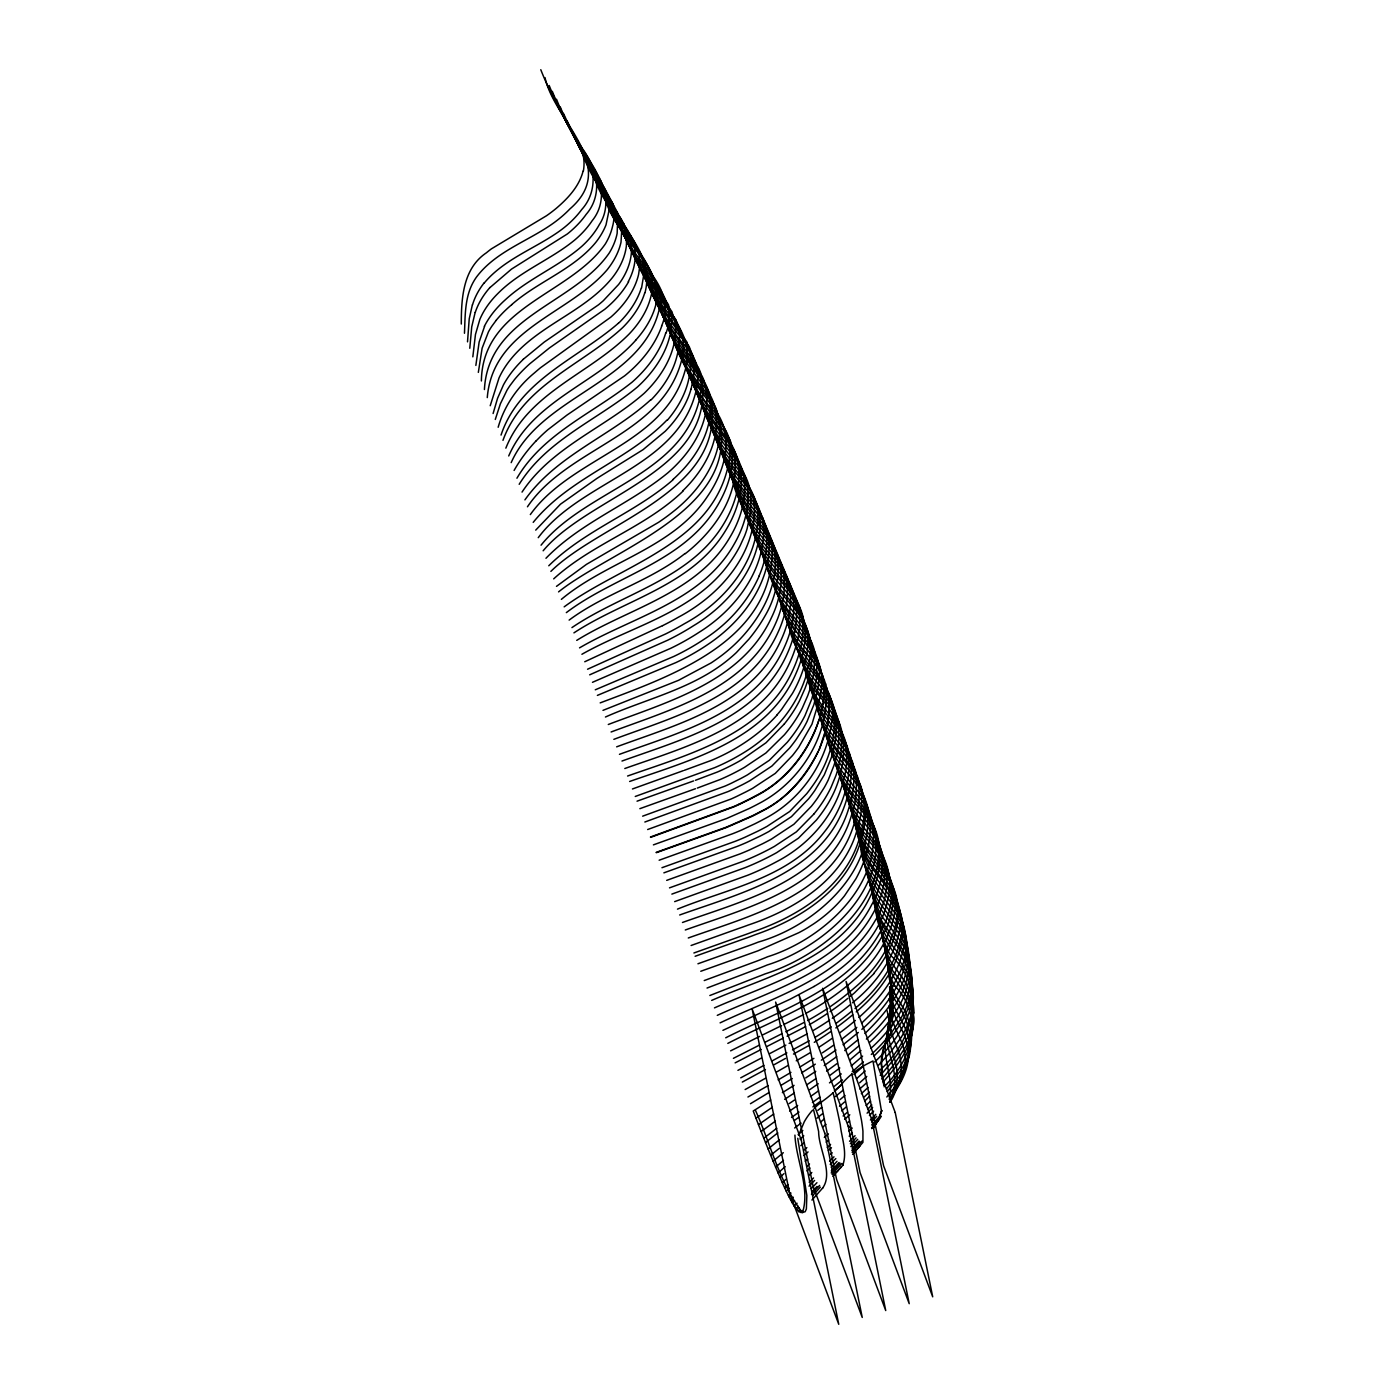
<?xml version="1.0" encoding="UTF-8"?>
<svg xmlns="http://www.w3.org/2000/svg" width="1394" height="1394" viewBox="0 0 1394 1394"><rect width="100%" height="100%" fill="white"/><g stroke="black" fill="none" stroke-linecap="round" stroke-linejoin="round"><path stroke-width="1.5" d="M828.994 708.535L828.838 715.296M913.575 1012.933L910.421 1030.724A87.805 59.925 -20.5 0 1 907.511 1037.781L897.178 1054.526A220.043 150.186 -20.5 0 1 880.189 1075.349M828.994 713.153L828.977 706.409M823.732 697.68L823.68 688.828M461.292 324.035C461.327 298.473 462.825 268.641 486.401 252.784A90.279 61.615 -20.5 0 1 491.42 248.846L546.483 215.756A109.22 74.544 -20.5 0 0 556.171 208.42C567.881 198.436 579.207 186.395 583.093 171.079M464.463 333.271C465.265 315.636 464.603 296.713 473.943 280.996A58.67 40.043 -20.5 0 1 476.574 276.936C495.759 251.547 527.49 241.493 552.686 223.65A98.991 67.574 -20.5 0 0 569.919 208.926C619.772 165.764 554.342 121.33 545.019 77.611M626.551 244.211L625.819 232.206L621.358 219.381L594.471 178.083L578.405 143.896M467.513 341.844L469.22 318.86L472.357 304.833M469.778 348.273L471.73 326.876L475.162 312.395M823.558 699.84L823.749 690.936M481.383 380.963C482.394 306.575 569.919 294.831 605.379 243.88A84.285 57.537 -20.5 0 0 612.541 226.455C619.372 202.182 599.002 184.165 588.094 165.137C573.823 132.535 553.766 102.964 540.785 69.7M472.827 356.847L475.459 334.473L479.867 319.348A89.443 61.057 -20.5 0 1 497.78 293.611C519.945 271.133 550.386 259.964 574.555 240.151A86.776 59.228 -20.5 0 0 581.925 233.303A88.711 60.552 -20.5 0 0 592.189 220.705C606.007 203.803 603.288 180.018 591.108 163.307C576.889 143.495 565.406 121.888 556.485 99.201M475.859 365.42L479.135 342.07L484.572 326.318M478.334 372.39L482.115 348.221L488.405 331.964A80.172 54.714 -20.5 0 1 491.786 326.318L496.107 320.428M629.635 781.476C691.529 759.8 767.467 739.865 796.009 673.441C803.327 656.923 807.684 638.191 803.606 620.225C799.076 588.948 763.476 574.45 759.242 543.608M828.716 714.948L827.548 724.148M823.331 701.984L823.453 699.492M484.415 389.536C488.231 316.037 573.84 304.397 609.335 252.872A85.435 58.304 -20.5 0 0 617.159 233.303L617.664 219.503L613.029 204.082L604.229 187.598L583.372 155.814L567.149 121.017M828.489 717.108L827.06 726.396M823.018 704.214L823.209 701.652M690.274 372.878L690.779 355.714L686.824 341.896L654.727 296.957L636.274 259.72M487.273 397.604C492.849 329.019 568.613 314.417 606.93 270.053A85.539 58.391 -20.5 0 0 611.565 263.745A88.223 60.221 -20.5 0 0 621.027 242.138L621.863 227.814L617.647 212.951L611.583 201.572L590.289 169.929L574.502 136.072M822.913 703.883L820.543 715.471M675.01 340.938L675.846 325.726L671.995 311.786L639.689 266.045L621.497 230.08M550.874 571.383C602.487 520.432 732.895 490.148 709.546 393.265A103.748 70.815 -20.5 0 0 707.403 388.63A120.964 82.56 -20.5 0 0 704.772 384.152L677.188 346.74L658.787 307.377M857.223 1149.092L862.938 1142.348L862.938 1131.179A146.004 11.535 73.7 0 0 861.44 1120.044L851.908 1073.99M579.538 647.861C632.406 616.932 701.722 601.494 734.046 544.34C747.114 521.966 753.91 492.953 741.869 468.663A106.693 72.819 -20.5 0 0 739.29 464.219L712.369 428.55A230.585 157.383 -20.5 0 1 706.88 418.183L694.63 385.528M822.53 706.113L819.881 717.736M655.842 304.014C663.23 262.107 616.566 238.914 606.982 201.189M678.251 352.438L679.819 334.996L676.055 319.975L641.745 270.924L614.632 216.488M891.463 982.944C885.399 1006.172 909.097 1022.586 909.254 1045.012A91.412 62.399 -20.5 0 1 909.236 1051.128A97.946 66.842 -20.5 0 1 895.994 1085.56L886.811 1097.008M670.166 336.163L671.978 318.581L668.388 304.537L633.103 253.708L599.786 186.622M624.791 768.53C686.353 746.661 761.943 726.675 790.625 660.669C797.96 644.133 802.108 625.401 798.274 607.436C793.569 575.286 756.367 560.371 753.213 528.012M826.938 726.047L819.202 749.867M493.093 413.53L497.571 398.283L503.408 384.988A109.011 74.405 -20.5 0 1 523.308 359.321M490.218 405.724L499.017 377.966A102.354 69.857 -20.5 0 1 516.181 353.048C544.305 323.286 585.898 310.043 612.018 278.103A84.912 57.956 -20.5 0 0 617.525 270.262A88.153 60.169 -20.5 0 0 626.533 244.229M826.398 728.295C817.546 763.267 794.092 795.277 761.49 811.5A251.077 171.375 -20.5 0 1 752.133 816.326L726.413 827.531L656.33 852.71M691.093 389.17L693.393 377.826A146.945 100.298 -20.5 0 0 693.985 370.386L692.748 356.167L689.211 346.583L658.752 304.537L639.097 265.208M495.288 419.455L500.376 403.807L506.98 390.233A93.746 63.985 -20.5 0 1 510.152 385.354L514.56 379.517A131.872 90.018 -20.5 0 1 529.79 363.782L549.393 347.977L604.7 309.329A98.138 66.982 -20.5 0 0 628.624 281.71M852.762 810.733C833.786 886.427 748.944 907.198 685.29 929.99M855.48 818.818C836.522 894.373 751.836 915.231 688.288 937.988M858.024 826.381C845.426 878.307 795.957 909.062 748.351 925.006A235.342 160.641 -20.5 0 1 738.75 928.439L691.093 945.498M860.568 833.943C848.179 885.155 799.686 915.893 752.76 931.889A216.593 147.834 -20.5 0 1 741.573 935.966L693.898 952.991M861.684 837.271C849.434 887.804 801.951 918.594 755.6 934.572A213.334 145.603 -20.5 0 1 742.81 939.277L695.136 956.284M849.904 804.286C830.249 879.318 745.86 899.757 682.468 922.479M847.36 796.723C827.531 871.773 743.176 892.282 679.662 914.987M666.071 332.957C680.028 296.992 643.244 273.451 628.816 245.414M645.004 292.723C657.323 245.048 603.097 216.715 593.304 173.501M819.759 717.387C810.123 750.599 786.756 780.483 755.705 796.166A252.14 172.089 -20.5 0 1 748.282 800.051L739.378 804.39A172.054 117.427 -20.5 0 1 733.871 806.882L650.597 837.376M881.705 1110.774L880.799 1113.492M881.81 1110.443L877.662 1120.724M641.536 288.157L644.568 269.983L641.467 255.66L634.95 243.985L612.262 212.08L595.918 178.78M661.575 325.952C670.148 306.994 662.324 286.728 649.604 272.022C633.974 252.75 619.877 232.118 610.781 208.856M819.062 719.652C808.485 751.645 786.007 780.605 755.583 795.835A249.317 170.173 -20.5 0 1 748.16 799.703L739.238 804.059M798.57 1135.361L804.233 1121.874A81.532 71.547 32.1 0 1 812.423 1110.373M498.163 427.261C504.297 405.846 517.331 386.974 534.477 372.878A213.474 145.708 -20.5 0 1 540.471 367.772L610.746 317.187A96.569 65.901 -20.5 0 0 638.591 274.444L639.916 265.296L639.428 256.531A83.901 57.276 -20.5 0 0 638.504 252.488L634.758 242.905A220.165 150.273 -20.5 0 0 630.367 234.941L606.094 199.969L589.435 165.659M880.659 1113.876L879.248 1117.361M501.038 435.085C519.178 380.109 577.883 358.467 618.291 323.303M502.973 440.347C522.767 385.214 582.744 364.67 622.682 327.59A99.392 67.836 -20.5 0 0 644.795 292.723M890.086 1100.929L894.129 1088.104A87.683 59.837 -20.5 0 0 894.617 1076.726C893.066 1057.175 879.318 1036.038 892.909 1017.655L889.25 998.54M505.848 448.154C527.89 392.655 589.819 373.853 629.182 333.968A101.501 69.282 -20.5 0 0 650.737 297.218C659.536 266.916 631.848 245.379 617.769 222.291M879.074 1117.744L873.236 1128.408M759.207 575.983C747.759 601.929 728.191 623.867 704.318 639.114A172.107 117.479 -20.5 0 1 673.65 656.522L595.273 689.803M508.723 455.96C532.944 400.148 597.242 383.263 635.664 340.345M817.964 751.924C805.471 776.597 786.686 799.023 761.368 811.151A251.756 171.828 -20.5 0 1 751.993 815.978L726.291 827.182L656.208 852.361M889.999 1102.323L894.338 1092.216L896.778 1082.162A90.627 61.859 -20.5 0 0 896.969 1070.888C895.07 1051.721 880.206 1031.49 892.996 1013.02L889.337 993.992M877.227 1121.578L874.648 1126.16M511.18 462.634C542.649 391.731 651.259 382.305 661.087 298.752C653.681 259.197 613.708 234.314 603.672 194.48M893.24 985.715L900.646 970.712A124.641 85.069 -20.5 0 0 903.782 926.522C895.07 897.684 864.646 880.363 860.847 849.225M516.93 478.229C543.155 433.307 593.321 413.147 632.318 381.973A122.097 83.326 -20.5 0 0 665.74 332.957M519.178 484.31C546.988 439.406 598.357 419.542 637.528 386.922A120.598 82.316 -20.5 0 0 669.782 336.181M901.43 1037.101L890.958 1051.668L878.307 1065.399M873.324 1128.269L874.108 1127.032M522.036 492.099C551.728 447.073 604.874 427.819 644.202 393.282A119.013 81.235 -20.5 0 0 674.557 340.99M881.374 1116.228L874.09 1126.631M890.174 1099.57L901.134 1080.106L905.298 1063.047A87.421 59.663 -20.5 0 0 904.427 1052.052M887.176 1010.772L891.341 1032.518L883.744 1047.417L881.374 1063.5M535.714 530.121L560.493 504.192L596.667 478.595A338.655 231.143 -20.5 0 1 605.379 473.106L643.087 449.652L665.269 431.234A117.113 79.928 -20.5 0 0 691.006 389.17M524.911 499.888C556.781 454.932 611.182 435.904 650.876 399.642M879.492 1118.772L871.738 1128.617M842.725 1165.367C847.569 1152.559 841.627 1137.992 840.286 1124.906A128.701 10.159 73.7 0 0 835.285 1101.852L833.124 1092.774M527.455 506.789C567.654 447.265 661.732 435.642 681.439 360.924C687.939 340.868 678.808 320.934 665.496 306.192C648.001 285.997 636.047 262.02 625.348 237.712M889.076 1099.204C901.221 1084.445 911.728 1065.399 907.546 1045.657C904.514 1027.186 885.87 1011.608 893.171 991.831L888.152 965.659M530.33 514.578C571.854 456.413 665.182 444.773 685.186 370.194C691.546 350.452 683.844 330.064 670.357 315.427C654.291 296.556 641.763 275.054 632.493 252.105M814.061 813.852L796.375 831.852L774.367 846.437A190.804 130.234 -20.5 0 1 742.758 861.44L669.503 887.856M538.241 537.683C581.507 479.675 679.105 467.687 696.373 389.501C701.443 369.671 692.853 350.033 679.488 335.658C663.387 317.205 651.904 295.441 642.669 272.875M784.23 724.078L766.003 742.775L741.678 759.782A152.451 104.062 -20.5 0 1 717.405 772.015L695.449 780.292M484.241 282.999C504.872 258.273 536.725 248.149 561.939 229.33A87.177 59.506 -20.5 0 0 570.233 222.343A89.739 61.249 -20.5 0 0 581.734 209.536C596.998 192.755 596.231 167.489 583.302 149.872C569.588 129.747 558.123 108.14 549.184 85.47M797.751 1138.288L806.847 1195.529L806.377 1208.981L805.157 1211.752L803.031 1212.24A196.833 15.543 73.7 0 1 802.456 1212.763L798.71 1211.595L800.226 1209.8M873.916 973.657L854.313 993.033A212.01 144.697 -20.5 0 1 850.183 996.396M859.959 1145.903L858.443 1147.68M886.445 1089.01L901.082 1069.895A99.27 67.766 -20.5 0 0 911.589 1033.947A95.245 65.013 -20.5 0 0 910.857 1027.273L906.152 1013.281A149.297 101.901 -20.5 0 0 904.079 1009.343L894.791 994.079M852.57 1154.371L856.927 1149.44M884.11 1086.797C912.251 1059.632 924.483 1016.522 894.756 985.785M862.346 1140.762L852.1 1152.263M883.204 1081.953C898.66 1064.389 914.307 1043.548 913.54 1018.944A90.54 61.789 -20.5 0 0 912.913 1013.124L907.442 997.79L894.164 977.647A117.654 80.312 -20.5 0 1 891.899 973.5L886.392 956.772A184.374 125.843 -20.5 0 1 885.295 949.75M798.71 1211.595L797.141 1209.94L799.163 1207.727M822.861 1187.827L814.375 1197.341M832.915 1176.362L833.943 1175.194M855.062 1151.549L854.139 1152.611M533.205 522.367C569.344 477.759 627.492 460.787 666.872 420.152M833.734 1175.438L837.567 1171.117M878.429 1117.709L871.72 1124.993M837.045 1171.709L838.212 1170.385M838.073 1170.559L839.188 1169.322M839.118 1169.392L843.248 1164.757M840.46 1167.876L841.418 1166.795M887.211 1091.641L899.653 1076.203A84.18 57.468 -20.5 0 0 903.242 1070.209C917.792 1046.946 908.853 1019.397 894.303 998.888A111.015 75.781 -20.5 0 1 892.439 994.532L883.012 937.814M871.581 1127.973L875.519 1123.494A136.002 92.823 -20.5 0 0 878.708 1119.609M812.51 1195.773L820.334 1187.13M876.704 1116.28L871.616 1121.856M800.557 1212.484L802.352 1210.497M541.046 545.193C586.107 489.033 683.827 475.598 700.032 396.732C704.719 376.868 695.92 357.404 682.572 343.081C666.524 324.767 655.476 302.951 646.293 280.56M840.094 1163.136L831.207 1172.929M800.853 1212.135L801.759 1211.142M838.927 1162.544L831.312 1170.908M813.991 1197.777L811.918 1200.042M832.009 1174.306L841.889 1163.467M490.026 287.53L511.476 269.129L567.341 233.965A87.073 59.437 -20.5 0 0 575.234 227.03A89.338 60.987 -20.5 0 0 586.212 214.31C601.041 197.321 599.159 172.473 586.386 155.187C572.516 135.357 561.19 113.855 552.303 91.342M817.006 1186.451L812.266 1191.539M811.43 1194.24L819.62 1185.423M836.992 1161.324L831.26 1167.458M875.78 1114.329L870.396 1120.009M851.804 1150.399L859.906 1141.773M872.627 1107.376L867.085 1113.179M850.81 1146.582L857.728 1139.334M816.936 1182.687L811.238 1188.681M797.141 1209.94L796.044 1208.615L798.326 1206.35M543.155 550.787C590.603 493.615 721.151 470.179 700.677 373.017A94.548 64.542 -20.5 0 0 698.69 368.33L667.256 324.401L648.959 286.293M873.637 1111.123L869.438 1115.514M852.135 1148.22L859.07 1141.041M879.666 1070.278C913.192 1040.952 927.376 988.782 890.836 955.587A118.943 81.183 -20.5 0 1 888.239 951.318L882.419 937.413L877.645 917.043M871.86 1104.954L867.678 1109.258M830.214 1164.356L835.825 1158.571M536.272 440.748L540.872 436.113A138.442 94.496 -20.5 0 1 547.929 429.683L566.975 415.081L624.599 375.875A121.365 82.838 -20.5 0 0 661.767 325.952M814.601 1180.457L809.043 1186.155M829.604 1161.272L833.995 1156.828M788.464 1195.651L790.973 1193.09M855.062 1135.709L849.538 1141.285M850.323 1143.742L856.125 1137.87M813.538 1177.947L812.475 1179.028A214.449 146.37 -20.5 0 1 809.165 1182.269M796.044 1208.615L794.231 1206.089L797.054 1203.249M874.055 1055.972C894.878 1035.028 917.025 1007.67 911.362 976.009A136.438 93.119 -20.5 0 0 909.411 967.976L906.536 960.466M852.239 1133.13L849.19 1136.18M545.96 558.28C580.949 522.14 629.513 504.454 667.935 472.758A126.384 86.254 -20.5 0 0 706.375 392.463M786.268 1191.173L789.161 1188.28M874.665 1061.967C899.548 1039.018 923.089 1003.018 907.982 968.342A161.948 110.544 -20.5 0 0 899.025 953.775C886.183 939.382 877.053 921.974 874.334 902.702M870.57 1101.138L866.11 1105.529M869.856 1042.207C897.266 1017.271 923.333 976.584 902.667 939.539A163.325 111.485 -20.5 0 0 898.642 932.969L881.339 910.021A180.889 123.474 -20.5 0 1 868.34 876.687M871.006 1048.236C898.084 1023.823 923.56 984.059 904.131 947.432A166.862 113.89 -20.5 0 0 898.189 937.848L883.012 917.844A149.82 102.25 -20.5 0 1 879.527 912.181L873.55 898.398L869.856 883.831M871.302 1054.456C897.579 1030.166 924.414 991.901 905.577 955.308A151.841 103.644 -20.5 0 0 899.844 945.672L884.04 924.692A136.595 93.224 -20.5 0 1 881.182 919.918L875.955 907.895L871.546 890.94M869.717 1096.172L864.855 1100.894M784.665 1187.81L787.854 1184.691M794.231 1206.089L792.228 1202.761L794.528 1200.652M809.182 1175.072L811.831 1172.476M790.572 1199.729L793.221 1197.185M869.281 1092.147L864.385 1096.834M830.667 1154.267L832.218 1152.768M852.222 1128.077L849.033 1131.144M548.766 565.772C585.114 529.859 635.159 512.922 673.407 479.466M682.955 491.176C645.056 527.681 592.433 543.468 553.679 578.876M866.388 1039.105C894.826 1013.351 923.682 970.816 901.308 932.29A153.305 104.637 -20.5 0 0 899.81 929.781L881.827 905.734A181.812 124.083 -20.5 0 1 866.319 870.257M806.969 1170.925L810.001 1168.015M782.348 1182.722L785.92 1179.341M523.273 359.303L544.27 342.053L598.462 304.833A128.353 87.613 -20.5 0 0 603.288 300.738L618.605 284.463A83.03 56.684 -20.5 0 0 623.658 276.744A87.909 59.994 -20.5 0 0 631.517 248.759A82.995 56.649 -20.5 0 0 631.116 243.253C622.665 209.135 591.283 186.308 582.413 151.789M864.925 1033.494C889.616 1009.726 916.311 976.061 905.978 939.469A141.264 96.413 -20.5 0 0 903.173 931.784L899.461 924.518A156.581 106.868 -20.5 0 0 897.928 922.009L879.144 897.039M807.3 1166.064L809.513 1164.007M828.384 1150.625L831.469 1147.732M868.044 1087.512L861.335 1093.68M848.859 1127.45L850.497 1125.916M827.234 1147.454L830.58 1144.352M779.96 1177.32L783.933 1173.678M805.244 1161.289L807.684 1159.041M865.186 1070.958L856.543 1078.712M863.426 1061.88L852.17 1071.812M866.789 1076.395L859.61 1082.842M847.848 1122.588L849.538 1121.055M861.858 1029.364C892.282 1002.896 923.211 956.528 897.631 916.747A162.976 111.241 -20.5 0 0 896.046 914.255L876.477 888.344M863.304 1066.183L853.947 1074.513M861.736 1023.091L875.362 1009.744A151.022 103.069 -20.5 0 0 893.206 985.715M866.65 1082.807L859.802 1088.906M826.189 1142.191L828.663 1139.961M849.782 1114.782L844.659 1119.365M862.607 1056.112L851.176 1065.974M778.096 1172.981L785.24 1166.621M803.989 1155.539L808.05 1151.914M561.364 599.368C607.052 560.98 673.267 548.33 707.594 496.229C723.155 473.472 733.592 442.177 719.165 416.266A127.29 86.881 -20.5 0 0 716.429 411.892L690.675 377.478L674.853 342.837M860.952 1050.553L849.643 1060.207M824.307 1137.469L828.384 1133.845M858.878 1017.463C879.405 999.463 897.684 976.41 903.295 949.122C910.369 920.04 890.487 896.063 873.602 875.101A231.683 158.132 -20.5 0 1 870.083 869.682L863.688 856.996L859.715 843.405M843.091 1115.984L847.43 1112.168M859.244 1045.622L848.005 1055.066M802.822 1130.464L798.152 1134.489M803.972 1150.155L806.865 1147.611M856.212 1011.905C877.523 993.87 895.872 970.137 901.674 942.344C908.958 913.244 888.849 889.442 872.121 868.392M841.662 1110.913L846.332 1106.853M854.992 1008.507C876.547 990.611 894.652 966.756 900.681 938.964C908.017 910.055 888.257 885.939 871.407 865.047M857.85 1039.872L844.747 1050.588M556.485 586.351L586.456 564.361L658.578 522.314A172.455 117.706 -20.5 0 0 673.372 511.476C703.395 487.97 730.142 447.282 715.854 408.041A105.961 72.314 -20.5 0 0 713.658 403.424M858.338 1032.484L843.091 1044.751M789.231 1197.185A281.292 22.217 73.7 0 1 781.546 1180.945L775.622 1167.144L783.463 1160.435M822.843 1127.014L825.98 1124.331M558.558 591.892C614.005 547.493 750.861 507.242 715.924 408.895A146.457 99.967 -20.5 0 0 710.783 401.019C695.745 382.723 680.586 363.729 673.912 340.554M770.673 1155.225L779.263 1148.395M800.783 1145.711L803.937 1143.045M839.519 1106.278L844.572 1102.009M564.169 606.86C621.132 564.779 712.055 544.183 728.47 464.429C733.68 442.978 724.253 421.476 709.354 406.229C693.132 388.49 684.297 365.89 675.898 343.743M844.956 1095.51L839.99 1099.657M855.393 1020.46L851.839 1023.405A275.785 188.242 -20.5 0 1 839.955 1032.693M511.72 304.606C537.997 281.466 573.248 269.756 595.83 242.347A84.686 57.799 -20.5 0 0 606.042 224.782L609.387 208.751L606.076 191.902L600.431 180.384L579.242 147.503L563.368 113.263M856.822 1027.361L841.349 1039.575M773.13 1161.167L783.323 1152.699M843.109 1090.195L835.25 1096.66M820.439 1122.153L824.272 1118.981M768.111 1148.952L779.333 1139.874M799.947 1139.003L803.798 1135.831M842.342 1084.271L834.396 1090.631M817.023 1118.145L822.094 1114.033M566.33 612.628C614.057 576.384 680.638 562.862 714.791 509.89C729.097 487.935 738.593 459.131 727.372 433.813A101.919 69.561 -20.5 0 0 725.002 429.282L695.833 389.484A242.748 165.677 -20.5 0 1 692.504 383.176L678.913 349.702M842.429 1079.88L834.431 1086.187M765.515 1142.522L777.782 1132.886M763.807 1138.218L776.772 1128.251M841.262 1073.938L829.465 1082.877M817.825 1110.356L821.658 1107.394M794.65 1128.007L801.08 1123.111M839.798 1067.996L829.97 1075.366M685.029 553.505C649.778 581.42 605.048 593.339 569.135 620.103M761.159 1131.51L775.291 1121.194M819.933 1101.696L812.911 1106.906M837.062 1063.552L826.625 1071.167M836.679 1056.687L824.22 1065.574M794.563 1120.358L798.797 1117.256M819.829 1097.13L812.423 1102.497M791.531 1117.448L798.989 1112.116M818.452 1090.892L810.489 1096.52M835.999 1050.031L821.31 1060.189M758.475 1124.644L773.74 1114.05M818.261 1083.748L809.775 1089.638M571.941 627.596C622.107 593.356 690.5 579.207 723.73 523.865C737.06 501.753 744.832 473.211 733.575 448.607A101.431 69.23 -20.5 0 0 731.118 444.111L703.081 406.386A235.847 160.972 -20.5 0 1 698.673 398.039L685.709 364.949M789.649 1111.07L797.682 1105.477M815.978 1078.59L806.969 1084.671M789.196 1103.595L794.353 1100.127M755.984 1118.18L772.276 1107.376M573.927 632.876C624.495 599.525 692.766 585.515 725.821 530.156C739.517 507.817 747.306 478.734 735.736 453.834A102.389 69.874 -20.5 0 0 733.244 449.356L705.782 412.659A235.185 160.519 -20.5 0 1 700.816 403.302M815.734 1071.341L805.697 1077.945M794.231 1093.07L784.63 1099.326M815.316 1064.145L801.602 1072.84M813.904 1058.36L799.581 1067.246M794.075 1085.351L782.365 1092.687M770.655 1100.005L753.23 1111.018A507.974 40.112 73.7 0 0 769.07 1151.339A542.771 42.866 73.7 0 0 773.775 1162.735L775.622 1167.144M576.733 640.369C628.485 608.272 697.209 593.461 729.933 537.248C743.351 514.891 750.53 485.844 738.803 461.257A103.801 70.85 -20.5 0 0 736.276 456.796L709.372 421.11A233.512 159.386 -20.5 0 1 703.848 410.742L691.337 377.931M750.46 1103.717L769.018 1092.53M792.332 1078.538L781.459 1085.09M790.956 1072.404L778.148 1079.897M814.079 986.482L790.067 999.237L722.911 1030.34M776.789 1071.881L788.237 1065.364M796.253 1060.817L807.527 1054.282A275.785 188.242 -20.5 0 0 810.332 1052.592M768.111 1085.647L747.933 1097.008M765.341 1078.364L745.128 1089.55M774.036 1064.755L785.519 1058.394M581.908 654.274C629.025 627.596 686.528 614.266 722.911 571.435A154.595 105.508 -20.5 0 0 740.197 545.559L744.588 535.941A135.81 92.684 -20.5 0 0 747.097 528.779L750.495 512.504L750.913 496.037M807.596 1020.565L809.531 1019.502A202.391 138.128 -20.5 0 0 827.775 1008.315M765.428 1069.529L742.322 1082.075M807.091 1033.93L789.109 1043.426M763.86 1065.434L740.737 1077.823M772.468 1060.712L786.878 1052.906M805.749 1013.438L810.053 1011.086A188.242 128.492 -20.5 0 0 854.313 979.634C873.899 962.609 889.651 939.783 894.373 913.941C899.74 886.305 883.221 862.084 865.848 842.499A196.449 134.085 -20.5 0 1 851.298 810.994M793.482 1054.056L807.387 1046.371A242.451 165.485 -20.5 0 0 808.659 1045.692M805.593 1026.629L787.07 1036.178M584.748 661.749L662.551 625.662M761.089 1058.203L737.931 1070.348M769.732 1053.603L785.833 1045.117M792.506 1049.909L807.875 1041.545A230.498 157.33 -20.5 0 0 809.287 1040.795M803.693 1022.673L785.833 1031.769M803.589 1014.605L783.794 1024.538M587.554 669.225L665.53 633.991A197.739 134.957 -20.5 0 0 684.419 623.728C722.632 602.957 756.001 564.849 757.9 519.683A123.474 84.267 -20.5 0 0 757.221 509.211A125.948 85.958 -20.5 0 0 752.568 493.476A122.829 83.832 -20.5 0 0 747.498 484.52L727.529 459.828A211.94 144.662 -20.5 0 1 716.743 441.428L705.347 409.975M761.211 1049.455L735.126 1062.873M766.979 1046.458L783.341 1038.06M759.521 1045.064L733.418 1058.325M765.306 1042.102L781.825 1033.756M589.662 674.835L667.743 640.177A189.793 129.537 -20.5 0 0 693.759 625.575C732.373 602.452 766.961 558.018 758.911 510.657A128.074 87.421 -20.5 0 0 749.798 490.078L729.742 465.404A186.796 127.499 -20.5 0 1 725.682 459.48L717.492 443.275L708.274 416.701M759.66 1036.404L730.613 1050.849M592.467 682.311L670.688 648.332A180.296 123.055 -20.5 0 0 699.039 632.336C733.314 610.938 762.588 574.398 763.651 532.543A126.976 86.672 -20.5 0 0 762.779 522.105A131.019 89.425 -20.5 0 0 756.123 502.764A129.59 88.449 -20.5 0 0 752.882 497.484L732.704 472.845A167.28 114.169 -20.5 0 1 728.661 466.92L720.698 450.854L712.177 425.71M762.57 1034.958L781.564 1025.618M727.807 1043.392C783.48 1014.727 851.821 993.312 883.116 934.329C902.632 902.057 891.114 861.457 864.681 836.836A194.899 133.022 -20.5 0 1 849.434 804.495M725.716 1037.798C781.511 1009.465 850.183 988.694 881.531 929.659C900.785 897.492 890.174 856.613 863.444 832.131A192.233 131.21 -20.5 0 1 847.883 799.476M720.106 1022.865C775.587 996.536 842.83 977.037 875.449 920.127C896.656 886.689 886.776 843.039 858.425 817.128M717.283 1015.355C773.757 989.566 843.143 970.259 874.299 911.049C894.112 877.523 883.691 835.076 855.881 809.513M714.477 1007.879C771.213 982.84 841.384 964.352 871.825 904.479C891.62 870.658 881.67 827.635 853.337 801.951A172.403 117.671 -20.5 0 1 838.142 770.708M709.842 995.525L757.203 976.985A245.884 167.82 -20.5 0 0 765.167 973.866C829.151 953.653 907.79 885.277 867.451 812.388A154.403 105.386 -20.5 0 0 864.994 808.903L849.138 789.44M711.672 1000.404C763.755 977.699 825.718 962.749 860.237 913.54C879.753 886.288 888.448 847.047 869.072 817.354A143.024 97.615 -20.5 0 0 867.87 815.595L850.793 794.388M597.381 695.397L675.846 662.62A166.931 113.942 -20.5 0 0 708.274 644.185C736.468 625.209 760.288 596.702 767.554 562.915A163.168 111.381 -20.5 0 0 768.599 556.258L769.157 547.598A136.525 93.189 -20.5 0 0 763.232 519.439A132.657 90.54 -20.5 0 0 758.162 510.483C740.127 490.305 723.643 468.314 718.607 440.905M707.037 988.032L754.502 969.98A224.033 152.904 -20.5 0 0 767.24 964.979C830.51 945.115 904.532 875.537 864.977 804.808A138.877 94.792 -20.5 0 0 863.775 803.049L846.594 781.877M704.231 980.557L751.784 962.958A211.47 144.331 -20.5 0 0 767.693 956.737C829.465 937.326 897.509 870.867 865.151 801.655A126.035 86.027 -20.5 0 0 862.503 797.211A136.002 92.823 -20.5 0 0 861.3 795.451L844.05 774.297M697.941 963.777L745.616 946.787A197.652 134.904 -20.5 0 0 758.388 942.048C823.052 923.56 891.881 856.038 859.453 784.7A121.574 82.978 -20.5 0 0 856.561 779.908C844.416 763.32 827.444 748.805 823.819 727.494M600.187 702.89C670.113 676.386 769.627 642.686 772.276 552.86A132.848 90.662 -20.5 0 0 771.231 542.475A137.152 93.607 -20.5 0 0 761.176 517.906C743.525 498.041 726.866 476.661 722.266 449.582M700.764 971.269L758.022 950.795L798.675 932.76A107.617 73.446 -20.5 0 0 807.701 927.69L813.538 923.961A118.298 80.747 -20.5 0 0 844.537 895.767L855.864 878.865A170.434 116.329 -20.5 0 0 868.758 843.997M602.992 710.365L678.564 680.307L711.01 662.986A132.569 90.488 -20.5 0 0 745.982 632.493C766.7 608.011 782.295 574.241 772.293 541.918A140.585 95.959 -20.5 0 0 764.191 525.346C746.87 505.813 730.107 484.99 725.908 458.243M608.289 724.497C668.597 701.53 741.957 681.527 771.579 617.385C779.298 601.563 782.923 583.424 780.466 565.912C775.988 529.772 733.209 512.556 732.652 474.936M611.095 731.989C672.065 709.11 746.661 688.863 775.604 623.449C783.149 606.669 786.652 587.449 782.783 569.257C776.075 536.045 736.956 519.509 736.154 483.962M605.432 717.021C646.938 698.551 693.498 688.619 729.184 658.909A116.12 79.249 -20.5 0 0 736.363 652.584L748.857 639.219A178.38 121.748 -20.5 0 0 765.079 615.799C774.332 600.117 779.089 581.751 777.957 563.542A131.088 89.477 -20.5 0 0 776.632 554.429L775.796 551.1A139.243 95.036 -20.5 0 0 767.867 533.449C751.174 513.323 732.791 493.249 729.201 465.979M613.848 739.343C674.591 716.621 749.24 697.087 778.201 631.918C785.798 615.416 789.562 596.597 786.233 578.562C780.901 544.549 740.824 528.309 739.587 492.831M616.653 746.836C677.257 724.41 751.575 705.225 780.814 640.526C788.481 624.32 792.506 605.867 789.701 587.989C785.711 553.261 744.866 537.195 743.089 501.857M619.459 754.328C680.655 732.111 755.827 712.317 784.578 646.677C792.036 630.158 796.009 611.374 792.419 593.374C787.436 560.301 748.717 544.793 746.574 510.884M677.467 909.132C728.191 888.448 788.934 878.081 824.359 831.957C846.733 803.92 857.624 762.988 840.669 729.62A115.685 78.953 -20.5 0 0 837.777 724.81L824.29 708.169A219.206 149.611 -20.5 0 1 805.505 672.797M621.985 761.037C683.356 738.907 758.719 719.147 787.436 653.298C794.841 636.762 798.884 618.012 795.19 600.03C790.346 567.375 752.324 552.163 749.711 518.986M627.596 776.022C689.35 754.206 765.167 734.342 793.761 668.057C801.062 651.521 805.331 632.806 801.376 614.841C796.776 583.18 760.479 568.525 756.698 537.038M674.661 901.622L747.898 875.171A188.538 128.684 -20.5 0 0 776.702 861.649C809.426 844.712 836.086 814.113 844.084 777.695C853.842 744.082 835.076 713.414 813.678 689.194A272.161 185.768 -20.5 0 1 810.001 682.833L802.892 665.339M822.495 1188.228C833.717 1173.312 818.487 1148.534 818.644 1131.614A137.326 10.838 73.7 0 0 813.434 1109.275M671.856 894.112L745.093 867.678A189.096 129.067 -20.5 0 0 776.667 852.658L798.448 838.177L816.344 820.125A149.698 102.18 -20.5 0 0 834.431 791.287L835.442 788.899A171.096 116.782 -20.5 0 0 842.69 737.949C841.506 720.228 830.597 705.695 819.08 693.097A243.41 166.13 -20.5 0 1 807.283 675.323L800.278 657.881M632.458 788.969L683.321 770.655M666.698 880.363L739.935 853.93A180.593 123.264 -20.5 0 0 749.641 849.87L762.466 843.806A206.12 140.689 -20.5 0 0 771.614 838.979L793.883 824.272L811.343 806.342A168.779 115.197 -20.5 0 0 817.581 798.03L824.237 787.593A144.279 98.469 -20.5 0 0 828.263 779.926L833.943 765.498A175.104 119.501 -20.5 0 0 837.759 749.676A157.313 107.373 -20.5 0 0 838.77 738.803L838.718 732.425A185.158 126.384 -20.5 0 0 837.986 724.078C836.505 706.427 825.928 691.79 814.235 679.279A237.259 161.931 -20.5 0 1 803.571 663.927L795.486 644.237M635.263 796.462L714.652 767.676A148.426 101.309 -20.5 0 0 739.831 755.025C763.285 741.486 783.742 722.162 796.654 698.202A174.651 119.204 -20.5 0 0 805.871 676.456L809.217 662.899A141.212 96.378 -20.5 0 0 809.496 639.41L808.747 635.35A147.747 100.838 -20.5 0 0 799.389 612.68C788.133 594.768 767.589 581.768 765.027 559.325M637.041 801.184L693.567 780.936M663.875 872.853L737.13 846.437A175.749 119.954 -20.5 0 0 746.818 842.394L759.66 836.348A216.906 148.043 -20.5 0 0 768.861 831.521L791.409 816.692L808.607 798.814A178.676 121.958 -20.5 0 0 814.81 790.52L824.324 774.803L831.207 757.987A190.438 129.973 -20.5 0 0 833.194 751.087L835.424 739.918A149.437 101.989 -20.5 0 0 836.052 733.401L836.086 724.88A186.604 127.359 -20.5 0 0 835.337 716.533C833.368 684.001 798.588 667.97 792.872 636.779M639.846 808.677L695.432 788.725M661.958 867.713L735.213 841.314A172.751 117.898 -20.5 0 0 744.901 837.289L757.744 831.242A224.748 153.392 -20.5 0 0 766.979 826.415L789.701 811.5L806.743 793.674A186.517 127.307 -20.5 0 0 812.911 785.362C823.575 770.394 830.894 752.969 833.612 734.743A145.359 99.201 -20.5 0 0 834.239 728.226L834.292 719.722A187.667 128.091 -20.5 0 0 833.542 711.376C830.929 678.024 795.521 661.209 789.736 628.903M642.651 816.17L724.967 786.129A153.131 104.515 -20.5 0 0 731.449 783.184L740.353 778.741A194.968 133.075 -20.5 0 0 747.48 774.855L769.279 760.34L787.314 742.235A166.078 113.35 -20.5 0 0 793.813 733.854A155.71 106.275 -20.5 0 0 804.983 715.61L811.918 698.621L815.873 682.816A136.107 92.893 -20.5 0 0 816.64 676.264L816.779 667.726A158.881 108.436 -20.5 0 0 815.298 655.302C811.308 624.512 777.016 609.875 772.398 579.573M644.847 822.024L728.138 791.548A159.491 108.854 -20.5 0 0 733.627 789.039L742.532 784.63A208.229 142.118 -20.5 0 0 749.763 780.745L771.91 766.055L789.596 748.055A176.55 120.494 -20.5 0 0 795.991 739.709L802.857 729.201A147.433 100.629 -20.5 0 0 807.056 721.482L813.922 704.528L817.86 688.723A134.364 91.708 -20.5 0 0 818.609 682.171C825.893 641.658 783.167 620.452 774.594 585.585M659.153 860.22L732.408 833.821A168.378 114.918 -20.5 0 0 742.096 829.813L754.938 823.784A237.677 162.227 -20.5 0 0 764.226 818.958C799.703 800.818 825.631 764.452 831.26 724.985C840.46 683.966 800.139 660.983 788.708 626.498M647.652 829.535L730.944 799.058A164.475 112.252 -20.5 0 0 736.433 796.549L745.354 792.158A228.599 156.023 -20.5 0 0 752.673 788.29L775.291 773.391L792.506 755.513A192.111 131.123 -20.5 0 0 798.779 747.184L811.953 724.2L820.386 696.303A132.744 90.593 -20.5 0 0 821.101 689.751C828.35 649.343 786.042 628.084 777.399 593.286M650.458 837.027L733.749 806.534A173.466 118.385 -20.5 0 0 739.238 804.059M653.403 844.869L726.657 818.487L749.188 808.537A254.719 173.849 -20.5 0 0 759.05 803.467C797.943 783.306 826.59 740.388 826.259 696.076A186.709 127.429 -20.5 0 0 825.614 688.984L822.565 675.288L816.832 662.411A122.602 83.692 -20.5 0 0 812.841 656.487C800.94 642.181 786.443 628.189 783.149 609.004M697.314 788.08L720.21 779.49A160.537 109.568 -20.5 0 0 744.553 767.292L765.898 753.004L784.404 734.777A154.054 105.142 -20.5 0 0 802.299 708.065L807.614 695.937A193.818 132.291 -20.5 0 0 810.071 688.793L813.347 675.254A145.934 99.619 -20.5 0 0 811.744 643.749M684.262 770.342L711.829 760.2A140.167 95.681 -20.5 0 0 776.911 715.227M802.996 640.404L799.076 635.699M802.874 640.055L804.896 642.582M808.189 655.511L813.922 662.446M801.08 638.225L784.839 615.102M812.092 660.233L804.408 651.137M804.774 642.233L808.607 646.99M806.412 653.681L802.892 649.308M828.872 721.639L842.359 738.28A115.772 79.022 -20.5 0 1 845.252 743.072L849.922 754.398L852.605 766.473M806.656 644.429L810.367 649.238M803.014 649.656L799.964 645.596M813.8 662.098L815.699 664.694M795.939 632.127L787.296 619.807L782.87 610.572M801.533 647.792L798.553 643.697M898.154 946.857C885.242 932.359 875.327 915.091 872.644 895.593M815.577 664.346L817.372 666.977M810.245 648.907L812.04 651.538M797.194 641.78L798.675 644.045M902.145 977.368L892.038 963.55A117.305 80.068 -20.5 0 1 889.564 959.316L884.144 945.637L879.579 924.536M866.981 848.144C884.476 868.567 902.232 893.136 896.307 921.695C890.888 947.885 874.63 970.973 854.33 987.963A202.391 138.128 -20.5 0 1 830.388 1006.538M867.835 851.804L889.198 880.45M797.316 642.129L793.395 635.891M817.267 666.628L821.014 672.866M811.918 651.19L815.682 657.428M623.937 223.789L601.738 191.745L585.463 157.783M795.991 640.194L792.088 633.608M570.791 128.701L581.821 150.064M682.415 357.352L695.641 390.599A238.461 162.767 -20.5 0 0 699.492 397.917L728.104 436.688A99.88 68.167 -20.5 0 1 730.508 441.201L735.283 458.974M813.486 653.542L819.045 664.868M818.836 668.981L822.826 676.526M792.228 1202.761L789.248 1197.202M790.868 631.273L792.21 633.939M700.816 403.284L688.044 370.316M652.531 293.96L671.037 332.8L701.862 375.718A97.737 66.703 -20.5 0 1 703.918 380.388L706.775 392.376M656.121 301.644L674.818 341.199L703.517 380.388A110.962 75.729 -20.5 0 1 705.033 383.106A101.274 69.125 -20.5 0 1 707.141 387.759L708.466 391.627M662.342 315.044L680.934 355.139L709.023 393.317A113.036 77.158 -20.5 0 1 710.574 396.018A103.104 70.38 -20.5 0 1 712.735 400.636L714.686 406.438A130.409 89.007 -20.5 0 1 682.607 491.002M665.705 322.659L674.051 342.157M668.196 328.287L671.176 335.205M671.978 336.006C678.669 359.617 694.909 378.384 709.79 397.238A132.674 90.54 -20.5 0 1 713.658 403.424M560.283 106.955C569.066 129.084 580.061 150.343 594.227 169.528C605.693 185.228 610.851 207.253 599.333 224.591A86.323 58.914 -20.5 0 1 588.529 239.611A82.856 56.544 -20.5 0 1 581.786 246.355C558.297 266.829 528.431 278.434 505.464 299.658A93.764 64.002 -20.5 0 0 484.38 326.283M762.553 517.644L760.967 513.863A129.869 88.641 -20.5 0 0 755.914 504.907L735.649 480.303A153.985 105.09 -20.5 0 1 731.606 474.378L723.852 458.434L715.871 434.423M671.629 336.581L672.605 338.916M817.372 660.739L820.369 668.737M822.704 676.177L824.359 680.307M755.461 1110.356C770.603 1143.951 779.281 1182.007 801.742 1211.7A128.736 10.159 73.7 0 0 802.613 1212.188C810.21 1188.28 796.061 1159.913 794.928 1135.099M787.767 624.042L788.83 626.83M697.627 392.062L708.64 422.399A223.232 152.364 -20.5 0 0 712.665 430.798L721.5 444.791L742.375 471.207A109.464 74.718 -20.5 0 1 746.173 478.02A115.162 78.604 -20.5 0 1 750.913 496.037M701.461 400.967L713.623 434.022A229.278 156.494 -20.5 0 0 724.566 452.37L744.431 477.114L752.237 493.79A127.725 87.177 -20.5 0 1 754.502 512.365C752.533 558.489 717.457 596.527 678.408 617.193A210.616 143.756 -20.5 0 1 662.551 625.679M824.255 679.958L825.666 684.193M781.302 605.885L782.992 610.921M787.906 624.373L785.746 616.444M811.848 643.714L807.614 632.179A139.069 94.914 -20.5 0 0 802.073 622.648C790.537 606.251 772.293 593.025 769.593 571.888M789.753 629.339L788.464 624.233M820.247 668.388L821.467 672.692M825.544 683.844L826.747 688.148M787.087 621.881L785.85 616.793M798.1 651.678L805 669.085A238.792 162.993 -20.5 0 0 816.884 686.806C828.506 699.37 839.153 713.955 840.617 731.623A171.793 117.253 -20.5 0 1 835.982 775.43L831.016 787.418A152.538 104.114 -20.5 0 1 814.026 813.852M815.159 701.687C819.55 722.562 835.285 737.6 847.709 753.91A117.462 80.172 -20.5 0 1 850.584 758.702L855.271 770.028L857.955 782.104M817.686 709.18C821.85 730.195 837.951 745.058 850.27 761.472A118.368 80.8 -20.5 0 1 853.163 766.264L857.85 777.573L860.551 789.649M820.195 716.69C824.133 737.809 840.599 752.551 852.867 769.018A119.414 81.497 -20.5 0 1 855.742 773.827L860.447 785.136L863.147 797.211M826.381 734.986C829.639 754.137 843.666 768.268 855.689 782.487A134.277 91.638 -20.5 0 1 859.767 788.359L862.119 792.454A159.334 108.749 -20.5 0 1 868.584 843.997M821.31 719.984C825.143 741.172 841.767 755.827 853.999 772.346A120.076 81.95 -20.5 0 1 856.874 777.155L861.579 788.464L864.28 800.522M780.204 600.971L781.442 606.233M821.345 672.344L822.338 676.735M826.625 687.817L827.6 692.191M904.479 1052.052C901.448 1033.965 884.092 1017.062 893.24 998.121L889.651 979.355M881.513 932.046L885.852 953.879L890.871 967.331A116.974 79.841 -20.5 0 0 893.24 971.513C908.905 990.054 920.528 1015.494 909.149 1039.436A95.524 65.204 -20.5 0 1 905.839 1046.598L894.652 1063.587A246.773 168.43 -20.5 0 1 881.827 1079.113M875.85 909.742C877.384 935.269 895.575 953.235 908.052 973.674A111.346 75.99 -20.5 0 1 909.881 978.013A118.141 80.625 -20.5 0 1 901.343 1037.084M889.494 986.673L893.118 1005.579C881.932 1024.241 898.294 1042.886 900.733 1061.461A91.394 62.381 -20.5 0 1 901.047 1072.613L898.381 1084.898L892.962 1097.287A115.876 79.092 -20.5 0 1 890.121 1102.184M888.954 1005.858L892.63 1025.095C877.976 1043.444 889.407 1065.922 890.574 1086.24M766.787 564.187C769.296 585.497 788.028 598.531 799.459 615.085A144.697 98.765 -20.5 0 1 803.136 620.975A144.366 98.538 -20.5 0 1 810.855 667.674L807.509 681.23A188.051 128.353 -20.5 0 1 805.018 688.392L799.616 700.537A151.528 103.417 -20.5 0 1 784.247 724.078M881.513 1111.401L872.975 1060.956L866.04 1064.493A79.632 52.589 -12 0 0 853.825 1072.456M822.233 676.386L823.018 680.812M827.496 691.842L828.263 696.286M855.184 774.018L852.501 761.943L847.831 750.634A116.643 79.615 -20.5 0 0 844.938 745.842L824.603 720.053L814.619 700.624A166.322 113.524 -20.5 0 1 812.458 693.672M850.009 758.911L847.343 746.836L842.673 735.509A115.005 78.5 -20.5 0 0 839.78 730.717L826.311 714.077A211.923 144.645 -20.5 0 1 807.37 678.686M762.222 551.623C764.609 574.223 785.589 587.048 796.776 605.118A152.434 104.045 -20.5 0 1 802.526 616.043L807.021 631.831A139.313 95.088 -20.5 0 1 806.673 655.319L804.024 666.628A173.048 118.107 -20.5 0 1 792.472 693.393L781.668 709.285A130.809 89.286 -20.5 0 1 776.754 715.157M882.541 1075.593L883.813 1085.055M882.594 1075.941L881.914 1070.853M882.907 1078.12L883.326 1081.03M882.332 1074.129L881.374 1063.866M883.36 1081.396L883.848 1085.421M822.913 680.481L823.505 684.959M881.862 1070.487L881.356 1061.88A88.362 60.308 -20.5 0 1 882.175 1053.655L884.423 1045.465A71.077 48.511 -20.5 0 1 884.859 1044.315L885.016 1043.932A66.86 45.636 -20.5 0 1 891.324 1032.518M828.141 695.954L828.733 700.433M828.611 700.084L828.907 702.524M823.384 684.611L823.662 687.05M828.785 702.193L829.029 704.632M823.558 686.719L823.784 689.159M828.907 704.301L829.099 706.758M814.357 1108.3A81.532 71.547 32.1 0 1 818.522 1104.396L823.105 1100.807A122.236 87.108 -4.8 0 0 833.473 1092.46M842.377 1083.295A122.236 87.108 -4.8 0 1 834.657 1091.363M842.342 1083.295A79.632 52.589 -12 0 1 852.013 1073.903M890.505 1086.24A85.435 58.321 -20.5 0 1 889.564 1097.758M472.514 304.833A84.598 57.746 -20.5 0 1 484.067 282.947M581.594 150.151A78.43 53.53 -20.5 0 1 583.372 171.061M475.267 312.395A86.62 59.123 -20.5 0 1 489.939 287.495M496.072 320.428A106.606 72.767 -20.5 0 1 511.772 304.624M641.24 288.157A98.277 67.069 -20.5 0 1 618.413 323.356M628.258 281.658A88.049 60.099 -20.5 0 0 635.037 251.756A84.11 57.415 -20.5 0 0 634.653 248.533M623.519 224.016A155.361 106.031 -20.5 0 1 635.106 248.376M656.016 304.014A104.672 71.442 -20.5 0 1 635.577 340.328M514.107 470.44A160.397 109.481 -20.5 0 1 536.22 440.731M677.78 352.473A117.357 80.103 -20.5 0 1 651.207 399.782M689.786 372.93A120.93 82.542 -20.5 0 1 667.29 420.308M708.309 391.662A126.854 86.585 -20.5 0 1 673.145 479.309M734.83 459.079A141.857 96.813 -20.5 0 1 685.29 553.697M762.605 517.627A142.432 97.214 -20.5 0 1 759.085 575.966M855.411 773.966A165.659 113.071 -20.5 0 1 853.076 810.716M852.884 766.386A167.559 114.36 -20.5 0 1 850.235 804.268M829.012 721.552A204.482 139.574 -20.5 0 1 809.757 686.231M850.253 758.841A167.053 114.029 -20.5 0 1 847.709 796.706M863.391 797.141A166.043 113.332 -20.5 0 1 860.795 833.943M860.795 789.579A165.555 113.001 -20.5 0 1 858.303 826.363M858.199 782.034A165.59 113.019 -20.5 0 1 855.777 818.801M864.524 800.47A166.13 113.384 -20.5 0 1 861.893 837.271M849.294 789.352A165.764 113.141 -20.5 0 1 833.978 758.702M846.768 781.773A161.965 110.544 -20.5 0 1 831.469 751.436M844.241 774.193A158.184 107.965 -20.5 0 1 828.942 744.169M855.986 809.461A176.829 120.703 -20.5 0 1 840.652 777.974M850.932 794.301A168.325 114.9 -20.5 0 1 835.633 763.442M814.061 986.464A181.812 124.083 -20.5 0 0 839.223 969.632C863.234 951.231 884.319 925.616 888.675 894.826C893.937 867.8 878.429 843.666 860.969 824.69A186.169 127.063 -20.5 0 1 845.653 792.541M858.512 817.076A181.359 123.787 -20.5 0 1 843.161 785.275M867.016 848.127A195.944 133.737 -20.5 0 1 853.041 817.407M851.507 1011.364A230.498 157.33 -20.5 0 1 836.452 1023.091M831.225 1026.838A230.498 157.33 -20.5 0 1 814.915 1037.45M871.546 864.977A190.786 130.217 -20.5 0 1 857.467 834.187M852.501 1002.774A215.774 147.276 -20.5 0 0 854.173 1001.362C875.815 983.781 893.118 959.682 899.078 932.168C906.396 903.312 886.305 879.335 869.629 858.425A193.069 131.785 -20.5 0 1 855.794 827.757M850.079 1004.795A215.774 147.276 -20.5 0 1 832.288 1018.282M829.639 1020.112A215.774 147.276 -20.5 0 1 813.155 1030.514M847.779 998.4A212.01 144.697 -20.5 0 1 830.092 1011.661M827.444 1013.455A212.01 144.697 -20.5 0 1 809.304 1024.729M889.686 880.224A136.839 93.398 -20.5 0 1 873.637 973.57M867.887 851.786A194.69 132.883 -20.5 0 1 854.086 821.327M833.298 1045.395A361.586 246.79 -20.5 0 1 822.321 1052.888M832.131 1038.356A275.785 188.242 -20.5 0 1 818.661 1047.399M852.71 1014.797A242.451 165.485 -20.5 0 1 835.842 1027.953M830.597 1031.682A242.451 165.485 -20.5 0 1 814.27 1042.329M872.278 868.305A187.702 128.109 -20.5 0 1 858.46 837.829M879.265 896.987A178.345 121.731 -20.5 0 1 864.263 863.06M876.669 888.239A175.539 119.814 -20.5 0 1 862.189 855.864M898.067 946.909A168.134 114.744 -20.5 0 1 906.64 960.414M901.935 977.473A128.387 87.63 -20.5 0 1 913.994 1012.863M894.896 994.044A107.129 73.115 -20.5 0 1 888.623 967.523M894.669 985.819A128.422 87.665 -20.5 0 1 887.264 958.445M895.227 1112.551L846.071 981.463L883.569 1165.715L932.708 1296.821L895.227 1112.551M871.738 1119.434L822.599 988.329L860.081 1172.581L909.219 1303.686L871.738 1119.434M848.249 1126.3L799.111 995.194L836.592 1179.463L885.73 1310.552L848.249 1126.3M824.76 1133.165L775.622 1002.077L813.103 1186.329L862.241 1317.435L824.76 1133.165M801.271 1140.048L752.133 1008.942L789.614 1193.194L838.752 1324.3L801.271 1140.048"/></g></svg>
